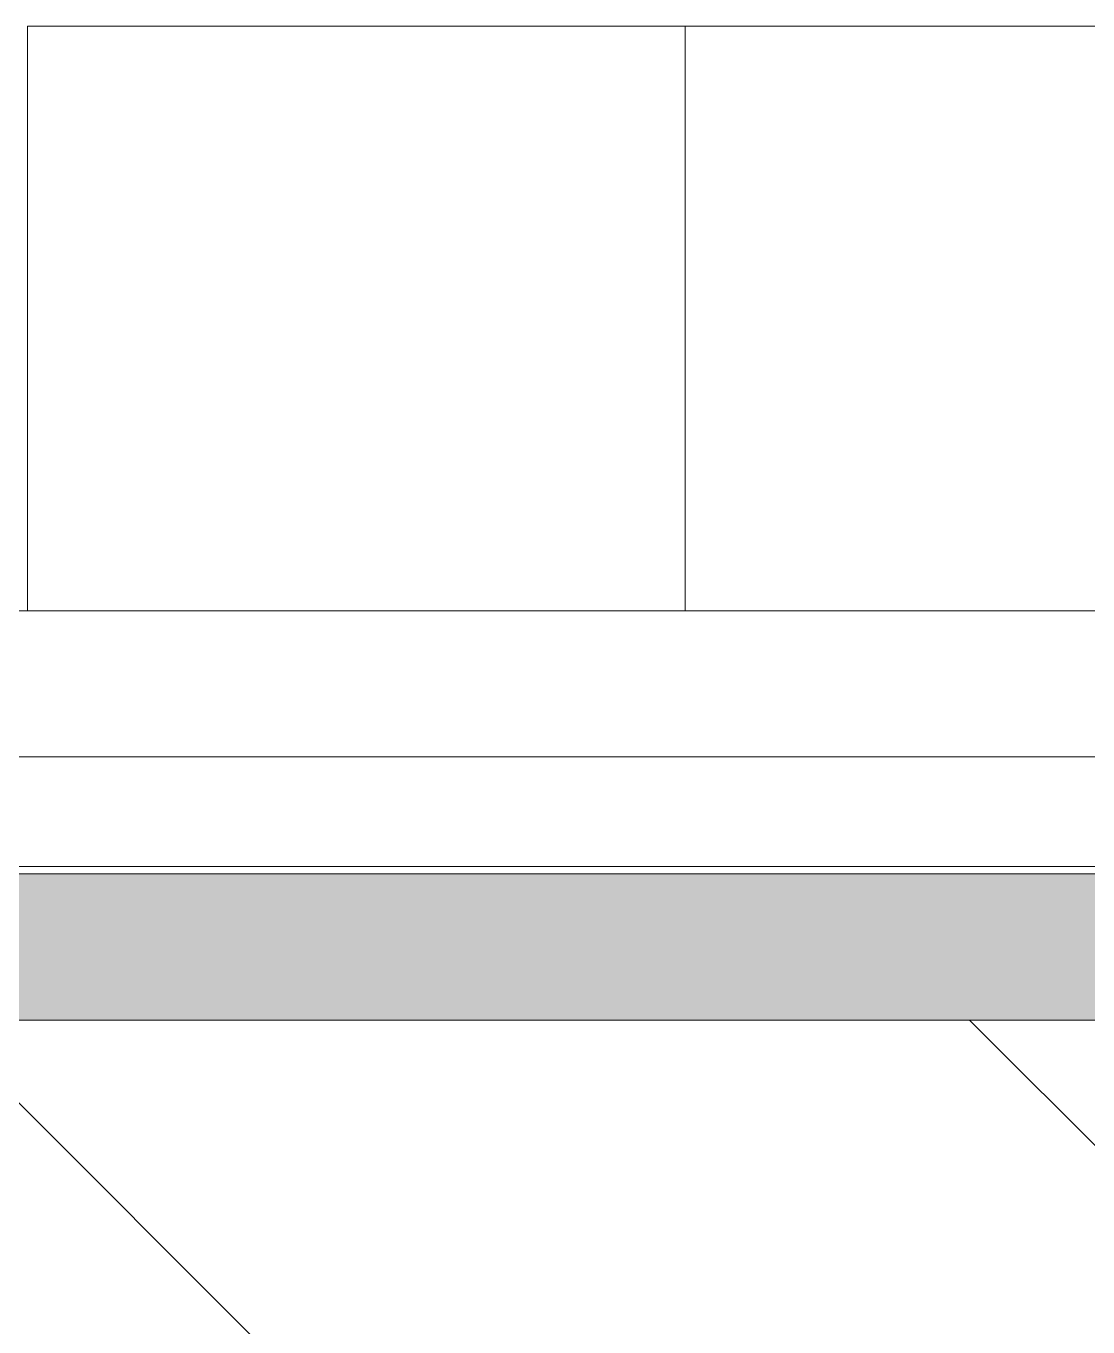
# Model space of a CAD drawing. Header units: millimetres. Extents: x -4185 to 186529, y -8553 to 29097.
# Drawn here: x 9507.3 to 9652.6, y 7858 to 8036 of the extents above; entities that cross this region are included whole.
import ezdxf

# ---------------------------------------------------------------- set-up
doc = ezdxf.new("R2010")
doc.units = ezdxf.units.MM
for name, color, linetype, lineweight, true_color in [('A-WALL-1', 7, 'Continuous', 9, 0x3c3c3c), ('A-WALL-FNSH-1', 7, 'Continuous', 9, 0x3c3c3c), ('I-FURN-1', 7, 'Continuous', 9, 0xf0f0f0)]:
    doc.layers.add(name, color=color, linetype=linetype, lineweight=lineweight, true_color=true_color)
doc.layers.add('I-WALL', color=7, linetype='Continuous', lineweight=9)

# ---------------------------------------------------------------- blocks, each defined once
blk = doc.blocks.new('Бизиборд лего - бизиборд 1_21б-32328682-План размещения напольных электротехнических лючков и розеток 1 этажа в осях 1-12')
at = {"layer": 'I-FURN-1'}
for p, q in [((-645, 100), (-735, 100)), ((-735, 100), (-645, 100)), ((-585, 100), (-735, 100)), ((-735, 100), (-585, 100)), ((-585, 100), (-735, 100)), ((-735, 100), (-585, 100)), ((-585, 100), (-735, 100)), ((-735, 100), (-735, 20)), ((-735, 20), (-735, 100)), ((-735, 100), (-585, 100)), ((-645, 20), (-645, 100)), ((-645, 100), (-645, 20)), ((-500, 20), (-1000, 20)), ((-735, 20), (-730, 20)), ((-735, 20), (-730, 20)), ((-730, 20), (-735, 20)), ((-735, 20), (-730, 20)), ((-730, 20), (-735, 20)), ((-735, 20), (-730, 20)), ((-730, 20), (-735, 20)), ((-735, 20), (-730, 20)), ((-730, 20), (-735, 20)), ((-730, 20), (-727.07, 20)), ((-710, 20), (-730, 20)), ((-730, 20), (-725, 20)), ((-729.66, 20), (-730, 20)), ((-730, 20), (-717.41, 20)), ((-722.59, 20), (-730, 20)), ((-730, 20), (-710, 20)), ((-710, 20), (-730, 20)), ((-730, 20), (-711.34, 20)), ((-710, 20), (-730, 20)), ((-730, 20), (-710, 20)), ((-710, 20), (-730, 20)), ((-730, 20), (-710, 20)), ((-710, 20), (-730, 20)), ((-730, 20), (-710, 20)), ((-710, 20), (-730, 20)), ((-730, 20), (-710, 20)), ((-710, 20), (-730, 20)), ((-730, 20), (-710, 20)), ((-710, 20), (-730, 20)), ((-730, 20), (-710, 20)), ((-710, 20), (-730, 20)), ((-730, 20), (-710, 20)), ((-710, 20), (-730, 20)), ((-730, 20), (-729.66, 20)), ((-715, 20), (-730, 20)), ((-730, 20), (-717.41, 20)), ((-710, 20), (-730, 20)), ((-730, 20), (-710, 20)), ((-710, 20), (-730, 20)), ((-730, 20), (-710, 20)), ((-710, 20), (-730, 20)), ((-730, 20), (-729.66, 20)), ((-710, 20), (-730, 20)), ((-730, 20), (-710, 20)), ((-710, 20), (-730, 20)), ((-730, 20), (-715, 20)), ((-711.34, 20), (-730, 20)), ((-730, 20), (-725, 20)), ((-727.07, 20), (-730, 20)), ((-730, 20), (-728.66, 20)), ((-729.66, 20), (-730, 20)), ((-730, 20), (-728.66, 20)), ((-729.66, 20), (-730, 20)), ((-730, 20), (-722.59, 20)), ((-710, 20), (-730, 20)), ((-730, 20), (-722.59, 20)), ((-710.34, 20), (-730, 20)), ((-730, 20), (-729.66, 20)), ((-729.66, 20), (-730, 20)), ((-730, 20), (-710, 20)), ((-727.07, 20), (-730, 20)), ((-730, 20), (-728.66, 20)), ((-728.66, 20), (-730, 20)), ((-722.59, 20), (-729.66, 20)), ((-729.66, 20), (-728.66, 20)), ((-729.66, 20), (-728.66, 20)), ((-728.66, 20), (-729.66, 20)), ((-727.07, 20), (-729.66, 20)), ((-729.66, 20), (-712.93, 20)), ((-710, 20), (-729.66, 20)), ((-728.66, 20), (-727.07, 20)), ((-728.66, 20), (-727.07, 20)), ((-728.66, 20), (-727.07, 20)), ((-728.66, 20), (-710, 20)), ((-727.07, 20), (-728.66, 20)), ((-728.66, 20), (-710, 20)), ((-728.66, 20), (-717.41, 20)), ((-727.07, 20), (-728.66, 20)), ((-728.66, 20), (-727.07, 20)), ((-727.07, 20), (-728.66, 20)), ((-728.66, 20), (-727.07, 20)), ((-727.07, 20), (-728.66, 20)), ((-728.66, 20), (-727.07, 20)), ((-727.07, 20), (-728.66, 20)), ((-728.66, 20), (-727.07, 20)), ((-727.07, 20), (-728.66, 20)), ((-727.07, 20), (-710, 20)), ((-727.07, 20), (-725, 20)), ((-727.07, 20), (-725, 20)), ((-717.41, 20), (-727.07, 20)), ((-725, 20), (-727.07, 20)), ((-720, 20), (-727.07, 20)), ((-710, 20), (-727.07, 20)), ((-725, 20), (-727.07, 20)), ((-726.4, 20), (-721.15, 20)), ((-726.4, 20), (-721.15, 20)), ((-721.15, 20), (-726.4, 20)), ((-726.4, 20), (-721.15, 20)), ((-721.15, 20), (-726.4, 20)), ((-726.4, 20), (-721.15, 20)), ((-721.15, 20), (-726.4, 20)), ((-726.4, 20), (-721.15, 20)), ((-721.15, 20), (-726.4, 20)), ((-725, 20), (-722.59, 20)), ((-725, 20), (-722.59, 20)), ((-725, 20), (-722.59, 20)), ((-725, 20), (-711.34, 20)), ((-722.59, 20), (-725, 20)), ((-722.59, 20), (-725, 20)), ((-722.59, 20), (-720, 20)), ((-710, 20), (-722.59, 20)), ((-710, 20), (-722.59, 20)), ((-722.59, 20), (-720, 20)), ((-722.59, 20), (-720, 20)), ((-720, 20), (-722.59, 20)), ((-722.59, 20), (-710.34, 20)), ((-722.59, 20), (-710, 20)), ((-717.41, 20), (-722.59, 20)), ((-720, 20), (-715.9, 20)), ((-720, 20), (-710, 20)), ((-720, 20), (-711.34, 20)), ((-720, 20), (-717.41, 20)), ((-717.41, 20), (-720, 20)), ((-710, 20), (-720, 20)), ((-720, 20), (-715.9, 20)), ((-715.9, 20), (-720, 20)), ((-720, 20), (-715.9, 20)), ((-715.9, 20), (-720, 20)), ((-720, 20), (-715.9, 20)), ((-715.9, 20), (-720, 20)), ((-720, 20), (-715.9, 20)), ((-715.9, 20), (-720, 20)), ((-717.41, 20), (-712.93, 20)), ((-717.41, 20), (-710, 20)), ((-717.41, 20), (-715, 20)), ((-710, 20), (-717.41, 20)), ((-715, 20), (-717.41, 20)), ((-717.41, 20), (-710, 20)), ((-710, 20), (-717.41, 20)), ((-715, 20), (-711.34, 20)), ((-712.93, 20), (-715, 20)), ((-715, 20), (-712.93, 20)), ((-715, 20), (-710, 20)), ((-712.93, 20), (-715, 20)), ((-715, 20), (-711.34, 20)), ((-711.34, 20), (-715, 20)), ((-715, 20), (-711.34, 20)), ((-711.34, 20), (-715, 20)), ((-715, 20), (-711.34, 20)), ((-711.34, 20), (-715, 20)), ((-715, 20), (-711.34, 20)), ((-711.34, 20), (-715, 20)), ((-712.93, 20), (-710, 20)), ((-711.34, 20), (-712.93, 20)), ((-712.93, 20), (-711.34, 20)), ((-711.34, 20), (-712.93, 20)), ((-712.93, 20), (-710, 20)), ((-711.34, 20), (-710, 20)), ((-711.34, 20), (-710, 20)), ((-710, 20), (-711.34, 20)), ((-711.34, 20), (-710.34, 20)), ((-710, 20), (-711.34, 20)), ((-711.34, 20), (-710, 20)), ((-710.34, 20), (-711.34, 20)), ((-710.34, 20), (-710, 20)), ((-710, 20), (-710.34, 20)), ((-710.34, 20), (-710, 20)), ((-710, 20), (-710.34, 20)), ((-710, 20), (-670, 20)), ((-710, 20), (-670, 20)), ((-670, 20), (-710, 20)), ((-710, 20), (-670, 20)), ((-670, 20), (-710, 20)), ((-710, 20), (-670, 20)), ((-670, 20), (-710, 20)), ((-710, 20), (-670, 20)), ((-670, 20), (-710, 20)), ((-670, 20), (-669.66, 20)), ((-668.66, 20), (-670, 20)), ((-670, 20), (-668.66, 20)), ((-668.66, 20), (-670, 20)), ((-670, 20), (-668.66, 20)), ((-669.66, 20), (-670, 20)), ((-670, 20), (-668.66, 20)), ((-668.66, 20), (-670, 20)), ((-670, 20), (-668.66, 20)), ((-668.66, 20), (-670, 20)), ((-670, 20), (-668.66, 20)), ((-668.66, 20), (-670, 20)), ((-670, 20), (-668.66, 20)), ((-668.66, 20), (-670, 20)), ((-670, 20), (-668.66, 20)), ((-668.66, 20), (-670, 20)), ((-670, 20), (-668.66, 20)), ((-668.66, 20), (-670, 20)), ((-670, 20), (-668.66, 20)), ((-668.66, 20), (-670, 20)), ((-670, 20), (-668.66, 20)), ((-668.66, 20), (-670, 20)), ((-670, 20), (-668.66, 20)), ((-668.66, 20), (-670, 20)), ((-670, 20), (-668.66, 20)), ((-668.66, 20), (-670, 20)), ((-670, 20), (-668.66, 20)), ((-668.66, 20), (-670, 20)), ((-670, 20), (-668.66, 20)), ((-668.66, 20), (-670, 20)), ((-670, 20), (-668.66, 20)), ((-668.66, 20), (-670, 20)), ((-670, 20), (-668.66, 20)), ((-668.66, 20), (-670, 20)), ((-670, 20), (-668.66, 20)), ((-668.66, 20), (-670, 20)), ((-670, 20), (-668.66, 20)), ((-668.66, 20), (-670, 20)), ((-670, 20), (-668.66, 20)), ((-668.66, 20), (-670, 20)), ((-670, 20), (-668.66, 20)), ((-668.66, 20), (-670, 20)), ((-670, 20), (-668.66, 20)), ((-668.66, 20), (-670, 20)), ((-670, 20), (-668.66, 20)), ((-668.66, 20), (-670, 20)), ((-670, 20), (-668.66, 20)), ((-668.66, 20), (-670, 20)), ((-670, 20), (-668.66, 20)), ((-668.66, 20), (-670, 20)), ((-670, 20), (-668.66, 20)), ((-668.66, 20), (-670, 20)), ((-670, 20), (-669.66, 20)), ((-655, 20), (-670, 20)), ((-669.66, 20), (-668.66, 20)), ((-668.66, 20), (-669.66, 20)), ((-669.66, 20), (-668.66, 20)), ((-668.66, 20), (-668.62, 20)), ((-668.62, 20), (-668.66, 20)), ((-668.66, 20), (-668.62, 20)), ((-668.62, 20), (-668.66, 20)), ((-668.66, 20), (-668.62, 20)), ((-668.62, 20), (-668.66, 20)), ((-668.66, 20), (-668.62, 20)), ((-668.62, 20), (-668.66, 20)), ((-668.66, 20), (-668.62, 20)), ((-668.62, 20), (-668.66, 20)), ((-668.66, 20), (-668.62, 20)), ((-668.62, 20), (-668.66, 20)), ((-668.66, 20), (-668.62, 20)), ((-668.62, 20), (-668.66, 20)), ((-668.66, 20), (-668.62, 20)), ((-668.62, 20), (-668.66, 20)), ((-668.66, 20), (-668.62, 20)), ((-668.62, 20), (-668.66, 20)), ((-668.66, 20), (-668.62, 20)), ((-668.62, 20), (-668.66, 20)), ((-668.66, 20), (-668.62, 20)), ((-668.62, 20), (-668.66, 20)), ((-668.66, 20), (-668.62, 20)), ((-668.62, 20), (-668.66, 20)), ((-668.66, 20), (-668.62, 20)), ((-668.62, 20), (-668.66, 20)), ((-668.66, 20), (-668.62, 20)), ((-668.62, 20), (-668.66, 20)), ((-668.66, 20), (-668.62, 20)), ((-668.62, 20), (-668.66, 20)), ((-668.66, 20), (-668.62, 20)), ((-668.62, 20), (-668.66, 20)), ((-668.66, 20), (-668.62, 20)), ((-668.62, 20), (-668.66, 20)), ((-668.66, 20), (-668.62, 20)), ((-668.62, 20), (-668.66, 20)), ((-668.66, 20), (-668.62, 20)), ((-668.62, 20), (-668.66, 20)), ((-668.66, 20), (-668.62, 20)), ((-668.62, 20), (-668.66, 20)), ((-668.66, 20), (-668.62, 20)), ((-668.62, 20), (-668.66, 20)), ((-668.66, 20), (-668.62, 20)), ((-668.62, 20), (-668.66, 20)), ((-668.66, 20), (-668.62, 20)), ((-668.62, 20), (-668.66, 20)), ((-668.66, 20), (-668.62, 20)), ((-668.62, 20), (-668.66, 20)), ((-668.66, 20), (-668.62, 20)), ((-668.62, 20), (-668.66, 20)), ((-668.66, 20), (-668.62, 20)), ((-668.62, 20), (-668.66, 20)), ((-668.66, 20), (-662.59, 20)), ((-668.62, 20), (-665, 20)), ((-652.93, 20), (-668.62, 20)), ((-668.62, 20), (-662.59, 20)), ((-665, 20), (-668.62, 20)), ((-668.62, 20), (-652.93, 20)), ((-652.93, 20), (-668.62, 20)), ((-668.62, 20), (-652.93, 20)), ((-652.93, 20), (-668.62, 20)), ((-668.62, 20), (-652.93, 20)), ((-652.93, 20), (-668.62, 20)), ((-668.62, 20), (-652.93, 20)), ((-652.93, 20), (-668.62, 20)), ((-668.62, 20), (-652.93, 20)), ((-652.93, 20), (-668.62, 20)), ((-668.62, 20), (-652.93, 20)), ((-652.93, 20), (-668.62, 20)), ((-668.62, 20), (-652.93, 20)), ((-652.93, 20), (-668.62, 20)), ((-668.62, 20), (-652.93, 20)), ((-652.93, 20), (-668.62, 20)), ((-668.62, 20), (-652.93, 20)), ((-652.93, 20), (-668.62, 20)), ((-668.62, 20), (-652.93, 20)), ((-652.93, 20), (-668.62, 20)), ((-668.62, 20), (-652.93, 20)), ((-662.59, 20), (-668.62, 20)), ((-668.62, 20), (-652.93, 20)), ((-652.93, 20), (-668.62, 20)), ((-668.62, 20), (-652.93, 20)), ((-652.93, 20), (-668.62, 20)), ((-668.62, 20), (-660, 20)), ((-665, 20), (-668.62, 20)), ((-668.62, 20), (-652.93, 20)), ((-657.41, 20), (-668.62, 20)), ((-668.62, 20), (-652.93, 20)), ((-652.93, 20), (-668.62, 20)), ((-668.62, 20), (-667.07, 20)), ((-652.93, 20), (-668.62, 20)), ((-668.62, 20), (-665, 20)), ((-652.93, 20), (-668.62, 20)), ((-668.62, 20), (-652.93, 20)), ((-652.93, 20), (-668.62, 20)), ((-668.62, 20), (-652.93, 20)), ((-652.93, 20), (-668.62, 20)), ((-668.62, 20), (-652.93, 20)), ((-667.07, 20), (-668.62, 20)), ((-668.62, 20), (-667.07, 20)), ((-652.93, 20), (-668.62, 20)), ((-668.62, 20), (-665, 20)), ((-652.93, 20), (-668.62, 20)), ((-668.62, 20), (-655, 20)), ((-652.93, 20), (-668.62, 20)), ((-668.61, 20), (-663.36, 20)), ((-668.61, 20), (-663.36, 20)), ((-663.36, 20), (-668.61, 20)), ((-668.61, 20), (-663.36, 20)), ((-663.36, 20), (-668.61, 20)), ((-668.61, 20), (-663.36, 20)), ((-663.36, 20), (-668.61, 20)), ((-668.61, 20), (-663.36, 20)), ((-663.36, 20), (-668.61, 20)), ((-667.07, 20), (-665, 20)), ((-665, 20), (-667.07, 20)), ((-667.07, 20), (-652.93, 20)), ((-665, 20), (-655, 20)), ((-657.41, 20), (-665, 20)), ((-652.93, 20), (-665, 20)), ((-665, 20), (-662.59, 20)), ((-665, 20), (-652.93, 20)), ((-657.41, 20), (-665, 20)), ((-665, 20), (-652.93, 20)), ((-662.59, 20), (-658.1, 20)), ((-662.59, 20), (-655, 20)), ((-652.93, 20), (-662.59, 20)), ((-662.59, 20), (-652.93, 20)), ((-662.59, 20), (-655, 20)), ((-662.59, 20), (-658.1, 20)), ((-658.1, 20), (-662.59, 20)), ((-662.59, 20), (-658.1, 20)), ((-658.1, 20), (-662.59, 20)), ((-662.59, 20), (-658.1, 20)), ((-658.1, 20), (-662.59, 20)), ((-662.59, 20), (-658.1, 20)), ((-658.1, 20), (-662.59, 20)), ((-660, 20), (-652.93, 20)), ((-657.41, 20), (-652.93, 20)), ((-655, 20), (-657.41, 20)), ((-652.93, 20), (-657.41, 20)), ((-652.93, 20), (-657.41, 20)), ((-657.41, 20), (-652.93, 20)), ((-652.93, 20), (-657.41, 20)), ((-657.41, 20), (-652.93, 20)), ((-652.93, 20), (-657.41, 20)), ((-657.41, 20), (-652.93, 20)), ((-652.93, 20), (-657.41, 20)), ((-657.41, 20), (-652.93, 20)), ((-652.93, 20), (-657.41, 20)), ((-655, 20), (-652.93, 20)), ((-655, 20), (-652.93, 20)), ((-652.93, 20), (-655, 20)), ((-655, 20), (-652.93, 20)), ((-655, 20), (-650, 20)), ((-650, 20), (-655, 20)), ((-652.93, 20), (-652.84, 20)), ((-652.84, 20), (-652.93, 20)), ((-652.93, 20), (-652.84, 20)), ((-652.84, 20), (-652.93, 20)), ((-652.93, 20), (-652.84, 20)), ((-652.84, 20), (-652.93, 20)), ((-652.93, 20), (-652.84, 20)), ((-652.84, 20), (-652.93, 20)), ((-652.93, 20), (-652.84, 20)), ((-652.84, 20), (-652.93, 20)), ((-652.93, 20), (-652.84, 20)), ((-652.84, 20), (-652.93, 20)), ((-652.93, 20), (-652.84, 20)), ((-652.84, 20), (-652.93, 20)), ((-652.93, 20), (-652.84, 20)), ((-652.84, 20), (-652.93, 20)), ((-652.93, 20), (-652.84, 20)), ((-652.84, 20), (-652.93, 20)), ((-652.93, 20), (-652.84, 20)), ((-652.84, 20), (-652.93, 20)), ((-652.93, 20), (-652.84, 20)), ((-652.84, 20), (-652.93, 20)), ((-652.93, 20), (-652.84, 20)), ((-652.84, 20), (-652.93, 20)), ((-652.93, 20), (-652.84, 20)), ((-652.84, 20), (-652.93, 20)), ((-652.93, 20), (-652.84, 20)), ((-652.84, 20), (-652.93, 20)), ((-652.93, 20), (-652.84, 20)), ((-652.84, 20), (-652.93, 20)), ((-652.93, 20), (-652.84, 20)), ((-652.84, 20), (-652.93, 20)), ((-652.93, 20), (-652.84, 20)), ((-652.84, 20), (-652.93, 20)), ((-652.93, 20), (-652.84, 20)), ((-652.84, 20), (-652.93, 20)), ((-652.93, 20), (-652.84, 20)), ((-652.84, 20), (-652.93, 20)), ((-652.93, 20), (-652.84, 20)), ((-652.84, 20), (-652.93, 20)), ((-652.93, 20), (-652.84, 20)), ((-652.84, 20), (-652.93, 20)), ((-652.93, 20), (-652.84, 20)), ((-652.84, 20), (-652.93, 20)), ((-652.93, 20), (-652.84, 20)), ((-652.84, 20), (-652.93, 20)), ((-652.93, 20), (-652.84, 20)), ((-652.84, 20), (-652.93, 20)), ((-652.93, 20), (-652.84, 20)), ((-652.84, 20), (-652.93, 20)), ((-652.93, 20), (-652.84, 20)), ((-652.84, 20), (-652.93, 20)), ((-652.85, 20), (-651.34, 20)), ((-652.85, 20), (-651.34, 20)), ((-651.34, 20), (-652.85, 20)), ((-652.85, 20), (-651.34, 20)), ((-651.34, 20), (-652.85, 20)), ((-652.85, 20), (-651.34, 20)), ((-651.34, 20), (-652.85, 20)), ((-652.85, 20), (-651.34, 20)), ((-651.34, 20), (-652.85, 20)), ((-652.84, 20), (-650, 20)), ((-650, 20), (-652.84, 20)), ((-652.84, 20), (-650, 20)), ((-651.34, 20), (-652.84, 20)), ((-652.84, 20), (-650, 20)), ((-650, 20), (-652.84, 20)), ((-652.84, 20), (-650, 20)), ((-651.34, 20), (-652.84, 20)), ((-652.84, 20), (-650, 20)), ((-650, 20), (-652.84, 20)), ((-652.84, 20), (-650, 20)), ((-650, 20), (-652.84, 20)), ((-652.84, 20), (-650, 20)), ((-650, 20), (-652.84, 20)), ((-652.84, 20), (-650, 20)), ((-650, 20), (-652.84, 20)), ((-652.84, 20), (-650, 20)), ((-650, 20), (-652.84, 20)), ((-652.84, 20), (-650, 20)), ((-650, 20), (-652.84, 20)), ((-652.84, 20), (-650, 20)), ((-650, 20), (-652.84, 20)), ((-652.84, 20), (-650, 20)), ((-650, 20), (-652.84, 20)), ((-652.84, 20), (-650, 20)), ((-650, 20), (-652.84, 20)), ((-652.84, 20), (-650.34, 20)), ((-650.34, 20), (-652.84, 20)), ((-652.84, 20), (-650, 20)), ((-650, 20), (-652.84, 20)), ((-652.84, 20), (-650, 20)), ((-650, 20), (-652.84, 20)), ((-652.84, 20), (-650, 20)), ((-650, 20), (-652.84, 20)), ((-652.84, 20), (-650, 20)), ((-650, 20), (-652.84, 20)), ((-652.84, 20), (-650, 20)), ((-650, 20), (-652.84, 20)), ((-652.84, 20), (-650, 20)), ((-650, 20), (-652.84, 20)), ((-652.84, 20), (-650, 20)), ((-650, 20), (-652.84, 20)), ((-652.84, 20), (-650, 20)), ((-650.34, 20), (-652.84, 20)), ((-652.84, 20), (-651.34, 20)), ((-650, 20), (-652.84, 20)), ((-652.84, 20), (-650, 20)), ((-650, 20), (-652.84, 20)), ((-652.84, 20), (-650, 20)), ((-650, 20), (-652.84, 20)), ((-652.84, 20), (-650, 20)), ((-650, 20), (-652.84, 20)), ((-650.34, 20), (-651.34, 20)), ((-650, 20), (-651.34, 20)), ((-651.34, 20), (-650.34, 20)), ((-650, 20), (-650.34, 20)), ((-650.34, 20), (-650, 20)), ((-650, 20), (-650.34, 20)), ((-650, 20), (-650.34, 20)), ((-650.34, 20), (-650, 20)), ((-650, 20), (-645, 20)), ((-650, 20), (-645, 20)), ((-645, 20), (-650, 20)), ((-650, 20), (-610.82, 20)), ((-610.82, 20), (-650, 20)), ((-650, 20), (-610.82, 20)), ((-610.82, 20), (-650, 20)), ((-650, 20), (-610.82, 20)), ((-610.82, 20), (-650, 20)), ((-645, 20), (-610.82, 20)), ((-610, 20), (-609.66, 20)), ((-609.66, 20), (-610, 20)), ((-610, 20), (-595.05, 20)), ((-609.66, 20), (-610, 20)), ((-610, 20), (-607.07, 20)), ((-608.66, 20), (-610, 20)), ((-610, 20), (-595.05, 20)), ((-595.05, 20), (-610, 20)), ((-610, 20), (-595.05, 20)), ((-595.05, 20), (-610, 20)), ((-610, 20), (-595.05, 20)), ((-595.05, 20), (-610, 20)), ((-610, 20), (-595.05, 20)), ((-595.05, 20), (-610, 20)), ((-610, 20), (-595.05, 20)), ((-595.05, 20), (-610, 20)), ((-610, 20), (-595.05, 20)), ((-609.66, 20), (-610, 20)), ((-610, 20), (-595.05, 20)), ((-595.05, 20), (-610, 20)), ((-610, 20), (-595.05, 20)), ((-595.05, 20), (-610, 20)), ((-610, 20), (-602.59, 20)), ((-608.66, 20), (-610, 20)), ((-610, 20), (-608.66, 20)), ((-600, 20), (-610, 20)), ((-610, 20), (-597.41, 20)), ((-595.05, 20), (-610, 20)), ((-610, 20), (-595.05, 20)), ((-609.66, 20), (-610, 20)), ((-610, 20), (-595.05, 20)), ((-605, 20), (-610, 20)), ((-610, 20), (-595.05, 20)), ((-595.05, 20), (-610, 20)), ((-610, 20), (-595.05, 20)), ((-595.05, 20), (-610, 20)), ((-610, 20), (-597.41, 20)), ((-595.05, 20), (-610, 20)), ((-610, 20), (-595.05, 20)), ((-595.05, 20), (-610, 20)), ((-610, 20), (-605, 20)), ((-609.66, 20), (-610, 20)), ((-610, 20), (-600, 20)), ((-600, 20), (-610, 20)), ((-610, 20), (-609.66, 20)), ((-609.66, 20), (-610, 20)), ((-610, 20), (-595.05, 20)), ((-595.05, 20), (-610, 20)), ((-610, 20), (-595.05, 20)), ((-608.66, 20), (-610, 20)), ((-610, 20), (-608.66, 20)), ((-595.05, 20), (-610, 20)), ((-610, 20), (-608.66, 20)), ((-591.34, 20), (-610, 20)), ((-609.66, 20), (-595.05, 20)), ((-595.05, 20), (-609.66, 20)), ((-608.66, 20), (-609.66, 20)), ((-595.05, 20), (-609.66, 20)), ((-595.05, 20), (-609.66, 20)), ((-595.05, 20), (-609.66, 20)), ((-609.66, 20), (-595.05, 20)), ((-607.07, 20), (-609.66, 20)), ((-608.66, 20), (-605.57, 20)), ((-607.07, 20), (-608.66, 20)), ((-595.05, 20), (-608.66, 20)), ((-595.05, 20), (-608.66, 20)), ((-608.66, 20), (-595.05, 20)), ((-595.05, 20), (-608.66, 20)), ((-608.66, 20), (-602.59, 20)), ((-608.66, 20), (-607.07, 20)), ((-608.66, 20), (-605.57, 20)), ((-605.57, 20), (-608.66, 20)), ((-608.66, 20), (-605.57, 20)), ((-605.57, 20), (-608.66, 20)), ((-608.66, 20), (-605.57, 20)), ((-605.57, 20), (-608.66, 20)), ((-595.05, 20), (-607.07, 20)), ((-607.07, 20), (-605, 20)), ((-605, 20), (-607.07, 20)), ((-607.07, 20), (-600, 20)), ((-605, 20), (-600.31, 20)), ((-605, 20), (-600, 20)), ((-595.05, 20), (-605, 20)), ((-605, 20), (-595.05, 20)), ((-600, 20), (-605, 20)), ((-605, 20), (-600.31, 20)), ((-600.31, 20), (-605, 20)), ((-605, 20), (-600.31, 20)), ((-600.31, 20), (-605, 20)), ((-605, 20), (-600.31, 20)), ((-600.31, 20), (-605, 20)), ((-602.59, 20), (-595.05, 20)), ((-602.59, 20), (-595.05, 20)), ((-600, 20), (-595.06, 20)), ((-600, 20), (-595.05, 20)), ((-595.05, 20), (-600, 20)), ((-600, 20), (-595.05, 20)), ((-597.41, 20), (-600, 20)), ((-597.41, 20), (-600, 20)), ((-600, 20), (-591.34, 20)), ((-600, 20), (-595.06, 20)), ((-595.06, 20), (-600, 20)), ((-600, 20), (-595.06, 20)), ((-595.06, 20), (-600, 20)), ((-600, 20), (-595.06, 20)), ((-595.06, 20), (-600, 20)), ((-597.41, 20), (-595.05, 20)), ((-597.41, 20), (-595.05, 20)), ((-595.05, 20), (-597.41, 20)), ((-595.05, 20), (-597.41, 20)), ((-595.05, 20), (-595, 20)), ((-595, 20), (-595.05, 20)), ((-595.05, 20), (-595, 20)), ((-595, 20), (-595.05, 20)), ((-595.05, 20), (-595, 20)), ((-595, 20), (-595.05, 20)), ((-595.05, 20), (-595, 20)), ((-595, 20), (-595.05, 20)), ((-595.05, 20), (-595, 20)), ((-595, 20), (-595.05, 20)), ((-595.05, 20), (-595, 20)), ((-595, 20), (-595.05, 20)), ((-595.05, 20), (-595, 20)), ((-595, 20), (-595.05, 20)), ((-595.05, 20), (-595, 20)), ((-595, 20), (-595.05, 20)), ((-595.05, 20), (-595, 20)), ((-595, 20), (-595.05, 20)), ((-595.05, 20), (-595, 20)), ((-595, 20), (-595.05, 20)), ((-595.05, 20), (-595, 20)), ((-595, 20), (-595.05, 20)), ((-595.05, 20), (-595, 20)), ((-595, 20), (-595.05, 20)), ((-595.05, 20), (-595, 20)), ((-595, 20), (-595.05, 20)), ((-595.05, 20), (-595, 20)), ((-595, 20), (-595.05, 20)), ((-595.05, 20), (-595, 20)), ((-595, 20), (-595.05, 20)), ((-595.05, 20), (-595, 20)), ((-595, 20), (-595.05, 20)), ((-595.05, 20), (-595, 20)), ((-595, 20), (-595.05, 20)), ((-595.05, 20), (-595, 20)), ((-595, 20), (-595.05, 20)), ((-595.05, 20), (-595, 20)), ((-595, 20), (-595.05, 20)), ((-595.05, 20), (-595, 20)), ((-595, 20), (-595.05, 20)), ((-595.05, 20), (-595, 20)), ((-595, 20), (-595.05, 20)), ((-595.05, 20), (-595, 20)), ((-595, 20), (-595.05, 20)), ((-595.05, 20), (-595, 20)), ((-595, 20), (-595.05, 20)), ((-595.05, 20), (-595, 20)), ((-595, 20), (-595.05, 20)), ((-595.05, 20), (-595, 20)), ((-595, 20), (-595.05, 20)), ((-595.05, 20), (-595, 20)), ((-595, 20), (-595.05, 20)), ((-595, 20), (-591.34, 20)), ((-595, 20), (-590, 20)), ((-591.34, 20), (-595, 20)), ((-595, 20), (-591.34, 20)), ((-591.34, 20), (-595, 20)), ((-595, 20), (-590, 20)), ((-590, 20), (-595, 20)), ((-595, 20), (-590, 20)), ((-590, 20), (-595, 20)), ((-595, 20), (-590, 20)), ((-590, 20), (-595, 20)), ((-595, 20), (-590, 20)), ((-590, 20), (-595, 20)), ((-595, 20), (-590, 20)), ((-590, 20), (-595, 20)), ((-595, 20), (-590, 20)), ((-590, 20), (-595, 20)), ((-595, 20), (-590, 20)), ((-590, 20), (-595, 20)), ((-595, 20), (-590, 20)), ((-590, 20), (-595, 20)), ((-595, 20), (-590, 20)), ((-590, 20), (-595, 20)), ((-595, 20), (-590, 20)), ((-592.93, 20), (-595, 20)), ((-595, 20), (-590, 20)), ((-590, 20), (-595, 20)), ((-595, 20), (-592.93, 20)), ((-590, 20), (-595, 20)), ((-595, 20), (-590, 20)), ((-590, 20), (-595, 20)), ((-595, 20), (-590, 20)), ((-590, 20), (-595, 20)), ((-595, 20), (-590, 20)), ((-590, 20), (-595, 20)), ((-595, 20), (-590, 20)), ((-590, 20), (-595, 20)), ((-595, 20), (-592.93, 20)), ((-590, 20), (-595, 20)), ((-595, 20), (-590, 20)), ((-590, 20), (-595, 20)), ((-595, 20), (-590.34, 20)), ((-592.93, 20), (-595, 20)), ((-595, 20), (-590, 20)), ((-592.93, 20), (-595, 20)), ((-595, 20), (-591.34, 20)), ((-592.93, 20), (-595, 20)), ((-595, 20), (-590, 20)), ((-590, 20), (-595, 20)), ((-595, 20), (-590, 20)), ((-590, 20), (-595, 20)), ((-595, 20), (-590, 20)), ((-590, 20), (-595, 20)), ((-595, 20), (-591.34, 20)), ((-591.34, 20), (-595, 20)), ((-595, 20), (-591.34, 20)), ((-591.34, 20), (-595, 20)), ((-595, 20), (-591.34, 20)), ((-591.34, 20), (-595, 20)), ((-590, 20), (-592.93, 20)), ((-592.93, 20), (-590, 20)), ((-592.93, 20), (-590, 20)), ((-590.34, 20), (-592.93, 20)), ((-590, 20), (-592.93, 20)), ((-591.34, 20), (-592.93, 20)), ((-590, 20), (-591.34, 20)), ((-591.34, 20), (-590, 20)), ((-590, 20), (-591.34, 20)), ((-591.34, 20), (-590.34, 20)), ((-590, 20), (-591.34, 20)), ((-591.34, 20), (-590, 20)), ((-590.34, 20), (-591.34, 20)), ((-590.34, 20), (-590, 20)), ((-590, 20), (-590.34, 20)), ((-590.34, 20), (-590, 20)), ((-590, 20), (-590.34, 20)), ((-1000, 0), (-500, 0)), ((-730, 0), (-770, 0)), ((-770, 0), (-730, 0)), ((-730, 0), (-770, 0)), ((-710.34, 0), (-730, 0)), ((-730, 0), (-710, 0)), ((-729.66, 0), (-730, 0)), ((-730, 0), (-729.66, 0)), ((-720, 0), (-730, 0)), ((-730, 0), (-710, 0)), ((-727.07, 0), (-730, 0)), ((-730, 0), (-710, 0)), ((-710, 0), (-730, 0)), ((-730, 0), (-710, 0)), ((-710, 0), (-730, 0)), ((-730, 0), (-722.59, 0)), ((-710, 0), (-730, 0)), ((-730, 0), (-728.66, 0)), ((-710, 0), (-730, 0)), ((-730, 0), (-728.66, 0)), ((-711.34, 0), (-730, 0)), ((-730, 0), (-712.93, 0)), ((-710, 0), (-730, 0)), ((-730, 0), (-710, 0)), ((-710, 0), (-730, 0)), ((-730, 0), (-710, 0)), ((-710, 0), (-730, 0)), ((-730, 0), (-710, 0)), ((-710, 0), (-730, 0)), ((-730, 0), (-710, 0)), ((-710, 0), (-730, 0)), ((-730, 0), (-710, 0)), ((-710, 0), (-730, 0)), ((-730, 0), (-710, 0)), ((-710, 0), (-730, 0)), ((-730, 0), (-710, 0)), ((-710, 0), (-730, 0)), ((-730, 0), (-710, 0)), ((-710, 0), (-730, 0)), ((-730, 0), (-710, 0)), ((-710, 0), (-730, 0)), ((-730, 0), (-710, 0)), ((-710, 0), (-730, 0)), ((-730, 0), (-710, 0)), ((-710, 0), (-730, 0)), ((-730, 0), (-710.34, 0)), ((-727.07, 0), (-730, 0)), ((-730, 0), (-728.66, 0)), ((-710, 0), (-730, 0)), ((-730, 0), (-710, 0)), ((-727.07, 0), (-730, 0)), ((-730, 0), (-727.07, 0)), ((-710, 0), (-730, 0)), ((-730, 0), (-710, 0)), ((-710, 0), (-730, 0)), ((-730, 0), (-710, 0)), ((-729.66, 0), (-730, 0)), ((-730, 0), (-729.66, 0)), ((-727.07, 0), (-729.66, 0)), ((-729.66, 0), (-727.07, 0)), ((-725, 0), (-729.66, 0)), ((-729.66, 0), (-728.66, 0)), ((-727.07, 0), (-728.66, 0)), ((-728.66, 0), (-727.07, 0)), ((-727.07, 0), (-728.66, 0)), ((-728.66, 0), (-720, 0)), ((-728.66, 0), (-727.07, 0)), ((-728.66, 0), (-727.07, 0)), ((-728.66, 0), (-727.07, 0)), ((-725, 0), (-727.07, 0)), ((-727.07, 0), (-710, 0)), ((-720, 0), (-727.07, 0)), ((-727.07, 0), (-710, 0)), ((-725, 0), (-727.07, 0)), ((-727.07, 0), (-725, 0)), ((-720, 0), (-727.07, 0)), ((-727.07, 0), (-725, 0)), ((-727.07, 0), (-725, 0)), ((-721.15, 0), (-726.4, 0)), ((-726.4, 0), (-721.15, 0)), ((-721.15, 0), (-726.4, 0)), ((-722.59, 0), (-725, 0)), ((-722.59, 0), (-725, 0)), ((-725, 0), (-722.59, 0)), ((-725, 0), (-711.34, 0)), ((-722.59, 0), (-725, 0)), ((-725, 0), (-722.59, 0)), ((-717.41, 0), (-722.59, 0)), ((-722.59, 0), (-720, 0)), ((-715, 0), (-722.59, 0)), ((-722.59, 0), (-720, 0)), ((-720, 0), (-722.59, 0)), ((-722.59, 0), (-720, 0)), ((-715.9, 0), (-720, 0)), ((-720, 0), (-715.9, 0)), ((-715.9, 0), (-720, 0)), ((-715, 0), (-720, 0)), ((-710, 0), (-720, 0)), ((-720, 0), (-717.41, 0)), ((-720, 0), (-710, 0)), ((-720, 0), (-717.41, 0)), ((-710, 0), (-720, 0)), ((-717.41, 0), (-720, 0)), ((-720, 0), (-717.41, 0)), ((-712.93, 0), (-717.41, 0)), ((-717.41, 0), (-710, 0)), ((-717.41, 0), (-715, 0)), ((-715, 0), (-717.41, 0)), ((-717.41, 0), (-715, 0)), ((-711.34, 0), (-715, 0)), ((-715, 0), (-711.34, 0)), ((-711.34, 0), (-715, 0)), ((-710, 0), (-715, 0)), ((-712.93, 0), (-715, 0)), ((-715, 0), (-712.93, 0)), ((-710.34, 0), (-715, 0)), ((-715, 0), (-712.93, 0)), ((-711.34, 0), (-712.93, 0)), ((-712.93, 0), (-710, 0)), ((-711.34, 0), (-712.93, 0)), ((-712.93, 0), (-710.34, 0)), ((-712.93, 0), (-711.34, 0)), ((-710.34, 0), (-711.34, 0)), ((-710.34, 0), (-711.34, 0)), ((-710.34, 0), (-711.34, 0)), ((-711.34, 0), (-710, 0)), ((-711.34, 0), (-710, 0)), ((-710, 0), (-710.34, 0)), ((-710, 0), (-710.34, 0)), ((-710, 0), (-710.34, 0)), ((-710.34, 0), (-710, 0)), ((-710, 0), (-710.34, 0)), ((-710.34, 0), (-710, 0)), ((-710, 0), (-710.34, 0)), ((-670, 0), (-710, 0)), ((-710, 0), (-670, 0)), ((-670, 0), (-710, 0)), ((-668.66, 0), (-670, 0)), ((-670, 0), (-668.66, 0)), ((-668.66, 0), (-670, 0)), ((-670, 0), (-668.66, 0)), ((-668.66, 0), (-670, 0)), ((-670, 0), (-668.66, 0)), ((-668.66, 0), (-670, 0)), ((-670, 0), (-668.66, 0)), ((-668.66, 0), (-670, 0)), ((-670, 0), (-668.66, 0)), ((-668.66, 0), (-670, 0)), ((-670, 0), (-668.66, 0)), ((-668.66, 0), (-670, 0)), ((-670, 0), (-668.66, 0)), ((-668.66, 0), (-670, 0)), ((-670, 0), (-668.66, 0)), ((-668.66, 0), (-670, 0)), ((-670, 0), (-668.66, 0)), ((-668.66, 0), (-670, 0)), ((-670, 0), (-668.66, 0)), ((-668.66, 0), (-670, 0)), ((-670, 0), (-668.66, 0)), ((-668.66, 0), (-670, 0)), ((-670, 0), (-668.66, 0)), ((-668.66, 0), (-670, 0)), ((-670, 0), (-668.66, 0)), ((-668.66, 0), (-670, 0)), ((-670, 0), (-668.66, 0)), ((-668.66, 0), (-670, 0)), ((-670, 0), (-668.66, 0)), ((-668.66, 0), (-670, 0)), ((-670, 0), (-668.66, 0)), ((-668.66, 0), (-670, 0)), ((-670, 0), (-668.66, 0)), ((-668.66, 0), (-670, 0)), ((-670, 0), (-668.66, 0)), ((-668.66, 0), (-670, 0)), ((-670, 0), (-669.66, 0)), ((-668.66, 0), (-670, 0)), ((-670, 0), (-668.66, 0)), ((-668.66, 0), (-670, 0)), ((-670, 0), (-668.66, 0)), ((-668.66, 0), (-670, 0)), ((-670, 0), (-668.66, 0)), ((-668.66, 0), (-670, 0)), ((-670, 0), (-668.66, 0)), ((-668.66, 0), (-670, 0)), ((-670, 0), (-668.66, 0)), ((-668.66, 0), (-670, 0)), ((-670, 0), (-668.66, 0)), ((-668.66, 0), (-670, 0)), ((-670, 0), (-668.66, 0)), ((-660, 0), (-670, 0)), ((-670, 0), (-665, 0)), ((-669.66, 0), (-668.66, 0)), ((-668.62, 0), (-668.66, 0)), ((-668.66, 0), (-668.62, 0)), ((-668.62, 0), (-668.66, 0)), ((-668.66, 0), (-668.62, 0)), ((-668.62, 0), (-668.66, 0)), ((-668.66, 0), (-668.62, 0)), ((-668.62, 0), (-668.66, 0)), ((-668.66, 0), (-668.62, 0)), ((-668.62, 0), (-668.66, 0)), ((-668.66, 0), (-668.62, 0)), ((-668.62, 0), (-668.66, 0)), ((-668.66, 0), (-668.62, 0)), ((-668.62, 0), (-668.66, 0)), ((-668.66, 0), (-668.62, 0)), ((-668.62, 0), (-668.66, 0)), ((-668.66, 0), (-668.62, 0)), ((-668.62, 0), (-668.66, 0)), ((-668.66, 0), (-668.62, 0)), ((-668.62, 0), (-668.66, 0)), ((-668.66, 0), (-668.62, 0)), ((-668.62, 0), (-668.66, 0)), ((-668.66, 0), (-668.62, 0)), ((-668.62, 0), (-668.66, 0)), ((-668.66, 0), (-668.62, 0)), ((-668.62, 0), (-668.66, 0)), ((-668.66, 0), (-668.62, 0)), ((-668.62, 0), (-668.66, 0)), ((-668.66, 0), (-668.62, 0)), ((-668.62, 0), (-668.66, 0)), ((-668.66, 0), (-668.62, 0)), ((-668.62, 0), (-668.66, 0)), ((-668.66, 0), (-668.62, 0)), ((-668.62, 0), (-668.66, 0)), ((-668.66, 0), (-668.62, 0)), ((-668.62, 0), (-668.66, 0)), ((-668.66, 0), (-668.62, 0)), ((-668.62, 0), (-668.66, 0)), ((-668.66, 0), (-668.62, 0)), ((-668.62, 0), (-668.66, 0)), ((-668.66, 0), (-668.62, 0)), ((-668.62, 0), (-668.66, 0)), ((-668.66, 0), (-668.62, 0)), ((-668.62, 0), (-668.66, 0)), ((-668.66, 0), (-668.62, 0)), ((-668.62, 0), (-668.66, 0)), ((-668.66, 0), (-668.62, 0)), ((-668.62, 0), (-668.66, 0)), ((-668.66, 0), (-668.62, 0)), ((-668.62, 0), (-668.66, 0)), ((-668.66, 0), (-668.62, 0)), ((-668.62, 0), (-668.66, 0)), ((-668.66, 0), (-668.62, 0)), ((-652.93, 0), (-668.62, 0)), ((-668.62, 0), (-667.07, 0)), ((-652.93, 0), (-668.62, 0)), ((-668.62, 0), (-655, 0)), ((-655, 0), (-668.62, 0)), ((-668.62, 0), (-652.93, 0)), ((-655, 0), (-668.62, 0)), ((-668.62, 0), (-652.93, 0)), ((-652.93, 0), (-668.62, 0)), ((-668.62, 0), (-652.93, 0)), ((-652.93, 0), (-668.62, 0)), ((-668.62, 0), (-652.93, 0)), ((-652.93, 0), (-668.62, 0)), ((-668.62, 0), (-652.93, 0)), ((-660, 0), (-668.62, 0)), ((-668.62, 0), (-660, 0)), ((-652.93, 0), (-668.62, 0)), ((-668.62, 0), (-652.93, 0)), ((-652.93, 0), (-668.62, 0)), ((-668.62, 0), (-652.93, 0)), ((-652.93, 0), (-668.62, 0)), ((-668.62, 0), (-652.93, 0)), ((-652.93, 0), (-668.62, 0)), ((-668.62, 0), (-652.93, 0)), ((-652.93, 0), (-668.62, 0)), ((-668.62, 0), (-652.93, 0)), ((-652.93, 0), (-668.62, 0)), ((-668.62, 0), (-652.93, 0)), ((-652.93, 0), (-668.62, 0)), ((-668.62, 0), (-652.93, 0)), ((-652.93, 0), (-668.62, 0)), ((-668.62, 0), (-652.93, 0)), ((-652.93, 0), (-668.62, 0)), ((-668.62, 0), (-660, 0)), ((-652.93, 0), (-668.62, 0)), ((-668.62, 0), (-652.93, 0)), ((-652.93, 0), (-668.62, 0)), ((-668.62, 0), (-652.93, 0)), ((-652.93, 0), (-668.62, 0)), ((-668.62, 0), (-652.93, 0)), ((-660, 0), (-668.62, 0)), ((-668.62, 0), (-652.93, 0)), ((-660, 0), (-668.62, 0)), ((-668.62, 0), (-667.07, 0)), ((-652.93, 0), (-668.62, 0)), ((-668.62, 0), (-652.93, 0)), ((-657.41, 0), (-668.62, 0)), ((-668.62, 0), (-652.93, 0)), ((-652.93, 0), (-668.62, 0)), ((-668.62, 0), (-667.07, 0)), ((-652.93, 0), (-668.62, 0)), ((-668.62, 0), (-652.93, 0)), ((-663.36, 0), (-668.61, 0)), ((-668.61, 0), (-663.36, 0)), ((-663.36, 0), (-668.61, 0)), ((-667.07, 0), (-652.93, 0)), ((-667.07, 0), (-665, 0)), ((-667.07, 0), (-665, 0)), ((-665, 0), (-655, 0)), ((-665, 0), (-652.93, 0)), ((-665, 0), (-662.59, 0)), ((-658.1, 0), (-662.59, 0)), ((-662.59, 0), (-658.1, 0)), ((-658.1, 0), (-662.59, 0)), ((-662.59, 0), (-655, 0)), ((-652.93, 0), (-660, 0)), ((-660, 0), (-657.41, 0)), ((-660, 0), (-657.41, 0)), ((-657.41, 0), (-660, 0)), ((-652.93, 0), (-660, 0)), ((-650, 0), (-660, 0)), ((-652.93, 0), (-657.41, 0)), ((-657.41, 0), (-652.93, 0)), ((-652.93, 0), (-657.41, 0)), ((-657.41, 0), (-652.93, 0)), ((-657.41, 0), (-652.93, 0)), ((-655, 0), (-657.41, 0)), ((-652.93, 0), (-657.41, 0)), ((-655, 0), (-652.93, 0)), ((-652.93, 0), (-655, 0)), ((-652.93, 0), (-655, 0)), ((-652.93, 0), (-655, 0)), ((-655, 0), (-652.93, 0)), ((-655, 0), (-651.34, 0)), ((-652.84, 0), (-652.93, 0)), ((-652.93, 0), (-652.84, 0)), ((-652.84, 0), (-652.93, 0)), ((-652.93, 0), (-652.84, 0)), ((-652.84, 0), (-652.93, 0)), ((-652.93, 0), (-652.84, 0)), ((-652.84, 0), (-652.93, 0)), ((-652.93, 0), (-652.84, 0)), ((-652.84, 0), (-652.93, 0)), ((-652.93, 0), (-652.84, 0)), ((-652.84, 0), (-652.93, 0)), ((-652.93, 0), (-652.84, 0)), ((-652.84, 0), (-652.93, 0)), ((-652.93, 0), (-652.84, 0)), ((-652.84, 0), (-652.93, 0)), ((-652.93, 0), (-652.84, 0)), ((-652.84, 0), (-652.93, 0)), ((-652.93, 0), (-652.84, 0)), ((-652.84, 0), (-652.93, 0)), ((-652.93, 0), (-652.84, 0)), ((-652.84, 0), (-652.93, 0)), ((-652.93, 0), (-652.84, 0)), ((-652.84, 0), (-652.93, 0)), ((-652.93, 0), (-652.84, 0)), ((-652.84, 0), (-652.93, 0)), ((-652.93, 0), (-652.84, 0)), ((-652.84, 0), (-652.93, 0)), ((-652.93, 0), (-652.84, 0)), ((-652.84, 0), (-652.93, 0)), ((-652.93, 0), (-652.84, 0)), ((-652.84, 0), (-652.93, 0)), ((-652.93, 0), (-652.84, 0)), ((-652.84, 0), (-652.93, 0)), ((-652.93, 0), (-652.84, 0)), ((-652.84, 0), (-652.93, 0)), ((-652.93, 0), (-652.84, 0)), ((-652.84, 0), (-652.93, 0)), ((-652.93, 0), (-652.84, 0)), ((-652.84, 0), (-652.93, 0)), ((-652.93, 0), (-652.84, 0)), ((-652.84, 0), (-652.93, 0)), ((-652.93, 0), (-652.84, 0)), ((-652.84, 0), (-652.93, 0)), ((-652.93, 0), (-652.84, 0)), ((-652.84, 0), (-652.93, 0)), ((-652.93, 0), (-652.84, 0)), ((-652.84, 0), (-652.93, 0)), ((-652.93, 0), (-652.84, 0)), ((-652.84, 0), (-652.93, 0)), ((-652.93, 0), (-652.84, 0)), ((-652.84, 0), (-652.93, 0)), ((-652.93, 0), (-652.84, 0)), ((-651.34, 0), (-652.85, 0)), ((-652.85, 0), (-651.34, 0)), ((-651.34, 0), (-652.85, 0)), ((-650, 0), (-652.84, 0)), ((-652.84, 0), (-650, 0)), ((-650, 0), (-652.84, 0)), ((-652.84, 0), (-650, 0)), ((-650, 0), (-652.84, 0)), ((-652.84, 0), (-651.34, 0)), ((-650, 0), (-652.84, 0)), ((-652.84, 0), (-650, 0)), ((-650, 0), (-652.84, 0)), ((-652.84, 0), (-651.34, 0)), ((-650, 0), (-652.84, 0)), ((-652.84, 0), (-650, 0)), ((-651.34, 0), (-652.84, 0)), ((-652.84, 0), (-650, 0)), ((-650, 0), (-652.84, 0)), ((-652.84, 0), (-650.34, 0)), ((-650, 0), (-652.84, 0)), ((-652.84, 0), (-650, 0)), ((-650, 0), (-652.84, 0)), ((-652.84, 0), (-650, 0)), ((-650, 0), (-652.84, 0)), ((-652.84, 0), (-650, 0)), ((-650, 0), (-652.84, 0)), ((-652.84, 0), (-650, 0)), ((-650, 0), (-652.84, 0)), ((-652.84, 0), (-650, 0)), ((-650, 0), (-652.84, 0)), ((-652.84, 0), (-650, 0)), ((-650, 0), (-652.84, 0)), ((-652.84, 0), (-650, 0)), ((-650, 0), (-652.84, 0)), ((-652.84, 0), (-650, 0)), ((-650, 0), (-652.84, 0)), ((-652.84, 0), (-650, 0)), ((-650, 0), (-652.84, 0)), ((-652.84, 0), (-650, 0)), ((-650, 0), (-652.84, 0)), ((-652.84, 0), (-650, 0)), ((-650, 0), (-652.84, 0)), ((-652.84, 0), (-650, 0)), ((-651.34, 0), (-652.84, 0)), ((-652.84, 0), (-650, 0)), ((-650, 0), (-652.84, 0)), ((-652.84, 0), (-651.34, 0)), ((-650, 0), (-652.84, 0)), ((-652.84, 0), (-650, 0)), ((-650, 0), (-652.84, 0)), ((-652.84, 0), (-650, 0)), ((-650, 0), (-652.84, 0)), ((-652.84, 0), (-650, 0)), ((-650, 0), (-652.84, 0)), ((-652.84, 0), (-650, 0)), ((-651.34, 0), (-650.34, 0)), ((-651.34, 0), (-650.34, 0)), ((-650, 0), (-651.34, 0)), ((-650.34, 0), (-651.34, 0)), ((-651.34, 0), (-650.34, 0)), ((-651.34, 0), (-650.34, 0)), ((-650.34, 0), (-650, 0)), ((-650.34, 0), (-650, 0)), ((-650.34, 0), (-650, 0)), ((-650, 0), (-650.34, 0)), ((-650.34, 0), (-650, 0)), ((-650.34, 0), (-650, 0)), ((-610.82, 0), (-650, 0)), ((-650, 0), (-610.82, 0)), ((-610.82, 0), (-650, 0)), ((-607.07, 0), (-610, 0)), ((-610, 0), (-595.05, 0)), ((-607.07, 0), (-610, 0)), ((-610, 0), (-609.66, 0)), ((-595.05, 0), (-610, 0)), ((-610, 0), (-595.05, 0)), ((-595.05, 0), (-610, 0)), ((-610, 0), (-595.05, 0)), ((-609.66, 0), (-610, 0)), ((-610, 0), (-609.66, 0)), ((-595.05, 0), (-610, 0)), ((-610, 0), (-595.05, 0)), ((-608.66, 0), (-610, 0)), ((-610, 0), (-595.05, 0)), ((-595.05, 0), (-610, 0)), ((-610, 0), (-609.66, 0)), ((-605, 0), (-610, 0)), ((-610, 0), (-595.05, 0)), ((-595.05, 0), (-610, 0)), ((-610, 0), (-595.05, 0)), ((-595.05, 0), (-610, 0)), ((-610, 0), (-595.05, 0)), ((-595.05, 0), (-610, 0)), ((-610, 0), (-595.05, 0)), ((-595.05, 0), (-610, 0)), ((-610, 0), (-595.05, 0)), ((-595.05, 0), (-610, 0)), ((-610, 0), (-595.05, 0)), ((-595.05, 0), (-610, 0)), ((-610, 0), (-595.05, 0)), ((-595.05, 0), (-610, 0)), ((-610, 0), (-595.05, 0)), ((-595.05, 0), (-610, 0)), ((-610, 0), (-595.05, 0)), ((-595.05, 0), (-610, 0)), ((-610, 0), (-609.66, 0)), ((-595.05, 0), (-610, 0)), ((-610, 0), (-595.05, 0)), ((-595.05, 0), (-610, 0)), ((-610, 0), (-595.05, 0)), ((-602.59, 0), (-610, 0)), ((-610, 0), (-597.41, 0)), ((-607.07, 0), (-610, 0)), ((-610, 0), (-605, 0)), ((-595.05, 0), (-610, 0)), ((-610, 0), (-595.05, 0)), ((-595.05, 0), (-610, 0)), ((-610, 0), (-602.59, 0)), ((-597.41, 0), (-610, 0)), ((-610, 0), (-608.66, 0)), ((-595.05, 0), (-610, 0)), ((-610, 0), (-595.05, 0)), ((-609.66, 0), (-610, 0)), ((-610, 0), (-608.66, 0)), ((-609.66, 0), (-608.66, 0)), ((-608.66, 0), (-609.66, 0)), ((-609.66, 0), (-608.66, 0)), ((-609.66, 0), (-607.07, 0)), ((-609.66, 0), (-608.66, 0)), ((-608.66, 0), (-609.66, 0)), ((-605.57, 0), (-608.66, 0)), ((-608.66, 0), (-605.57, 0)), ((-605.57, 0), (-608.66, 0)), ((-608.66, 0), (-607.07, 0)), ((-607.07, 0), (-608.66, 0)), ((-608.66, 0), (-607.07, 0)), ((-595.05, 0), (-608.66, 0)), ((-608.66, 0), (-607.07, 0)), ((-608.66, 0), (-605, 0)), ((-605, 0), (-608.66, 0)), ((-608.66, 0), (-602.59, 0)), ((-597.41, 0), (-607.07, 0)), ((-605, 0), (-607.07, 0)), ((-607.07, 0), (-595.05, 0)), ((-605, 0), (-607.07, 0)), ((-607.07, 0), (-605, 0)), ((-607.07, 0), (-605, 0)), ((-607.07, 0), (-605, 0)), ((-602.59, 0), (-607.07, 0)), ((-600.31, 0), (-605, 0)), ((-605, 0), (-600.31, 0)), ((-600.31, 0), (-605, 0)), ((-595.05, 0), (-605, 0)), ((-602.59, 0), (-605, 0)), ((-605, 0), (-602.59, 0)), ((-605, 0), (-595.05, 0)), ((-595.05, 0), (-605, 0)), ((-605, 0), (-602.59, 0)), ((-605, 0), (-602.59, 0)), ((-605, 0), (-600, 0)), ((-600, 0), (-605, 0)), ((-600, 0), (-602.59, 0)), ((-602.59, 0), (-600, 0)), ((-602.59, 0), (-600, 0)), ((-595.05, 0), (-602.59, 0)), ((-595.05, 0), (-602.59, 0)), ((-602.59, 0), (-595.05, 0)), ((-602.59, 0), (-595.05, 0)), ((-602.59, 0), (-597.41, 0)), ((-595.06, 0), (-600, 0)), ((-600, 0), (-595.06, 0)), ((-595.06, 0), (-600, 0)), ((-597.41, 0), (-600, 0)), ((-600, 0), (-597.41, 0)), ((-600, 0), (-597.41, 0)), ((-600, 0), (-595.05, 0)), ((-597.41, 0), (-600, 0)), ((-595.05, 0), (-597.41, 0)), ((-595.05, 0), (-597.41, 0)), ((-597.41, 0), (-595.05, 0)), ((-597.41, 0), (-595.05, 0)), ((-597.41, 0), (-595.05, 0)), ((-595.05, 0), (-597.41, 0)), ((-592.93, 0), (-597.41, 0)), ((-597.41, 0), (-595, 0)), ((-595, 0), (-595.05, 0)), ((-595.05, 0), (-595, 0)), ((-595, 0), (-595.05, 0)), ((-595.05, 0), (-595, 0)), ((-595, 0), (-595.05, 0)), ((-595.05, 0), (-595, 0)), ((-595, 0), (-595.05, 0)), ((-595.05, 0), (-595, 0)), ((-595, 0), (-595.05, 0)), ((-595.05, 0), (-595, 0)), ((-595, 0), (-595.05, 0)), ((-595.05, 0), (-595, 0)), ((-595, 0), (-595.05, 0)), ((-595.05, 0), (-595, 0)), ((-595, 0), (-595.05, 0)), ((-595.05, 0), (-595, 0)), ((-595, 0), (-595.05, 0)), ((-595.05, 0), (-595, 0)), ((-595, 0), (-595.05, 0)), ((-595.05, 0), (-595, 0)), ((-595, 0), (-595.05, 0)), ((-595.05, 0), (-595, 0)), ((-595, 0), (-595.05, 0)), ((-595.05, 0), (-595, 0)), ((-595, 0), (-595.05, 0)), ((-595.05, 0), (-595, 0)), ((-595, 0), (-595.05, 0)), ((-595.05, 0), (-595, 0)), ((-595, 0), (-595.05, 0)), ((-595.05, 0), (-595, 0)), ((-595, 0), (-595.05, 0)), ((-595.05, 0), (-595, 0)), ((-595, 0), (-595.05, 0)), ((-595.05, 0), (-595, 0)), ((-595, 0), (-595.05, 0)), ((-595.05, 0), (-595, 0)), ((-595, 0), (-595.05, 0)), ((-595.05, 0), (-595, 0)), ((-595, 0), (-595.05, 0)), ((-595.05, 0), (-595, 0)), ((-595, 0), (-595.05, 0)), ((-595.05, 0), (-595, 0)), ((-595, 0), (-595.05, 0)), ((-595.05, 0), (-595, 0)), ((-595, 0), (-595.05, 0)), ((-595.05, 0), (-595, 0)), ((-595, 0), (-595.05, 0)), ((-595.05, 0), (-595, 0)), ((-595, 0), (-595.05, 0)), ((-595.05, 0), (-595, 0)), ((-595, 0), (-595.05, 0)), ((-595.05, 0), (-595, 0)), ((-592.93, 0), (-595, 0)), ((-595, 0), (-592.93, 0)), ((-592.93, 0), (-595, 0)), ((-590, 0), (-595, 0)), ((-595, 0), (-590, 0)), ((-590, 0), (-595, 0)), ((-595, 0), (-590, 0)), ((-590, 0), (-595, 0)), ((-595, 0), (-591.34, 0)), ((-590, 0), (-595, 0)), ((-595, 0), (-590, 0)), ((-590.34, 0), (-595, 0)), ((-595, 0), (-592.93, 0)), ((-590, 0), (-595, 0)), ((-595, 0), (-590, 0)), ((-590, 0), (-595, 0)), ((-595, 0), (-590, 0)), ((-590, 0), (-595, 0)), ((-595, 0), (-590, 0)), ((-590, 0), (-595, 0)), ((-595, 0), (-590.34, 0)), ((-590, 0), (-595, 0)), ((-595, 0), (-590, 0)), ((-590, 0), (-595, 0)), ((-595, 0), (-590, 0)), ((-590, 0), (-595, 0)), ((-595, 0), (-590, 0)), ((-590, 0), (-595, 0)), ((-595, 0), (-590, 0)), ((-590, 0), (-595, 0)), ((-595, 0), (-590, 0)), ((-590, 0), (-595, 0)), ((-595, 0), (-590, 0)), ((-590, 0), (-595, 0)), ((-595, 0), (-590, 0)), ((-590, 0), (-595, 0)), ((-595, 0), (-590, 0)), ((-590, 0), (-595, 0)), ((-595, 0), (-592.93, 0)), ((-590, 0), (-595, 0)), ((-595, 0), (-590, 0)), ((-590, 0), (-595, 0)), ((-595, 0), (-590, 0)), ((-590, 0), (-595, 0)), ((-595, 0), (-590, 0)), ((-590, 0), (-595, 0)), ((-595, 0), (-592.93, 0)), ((-590, 0), (-595, 0)), ((-595, 0), (-590, 0)), ((-592.93, 0), (-595, 0)), ((-595, 0), (-591.34, 0)), ((-592.93, 0), (-595, 0)), ((-595, 0), (-590, 0)), ((-590, 0), (-595, 0)), ((-595, 0), (-590, 0)), ((-595, 0), (-591.34, 0)), ((-592.93, 0), (-590.34, 0)), ((-592.93, 0), (-591.34, 0)), ((-592.93, 0), (-590, 0)), ((-590, 0), (-592.93, 0)), ((-590, 0), (-592.93, 0)), ((-590.34, 0), (-592.93, 0)), ((-591.34, 0), (-590, 0)), ((-591.34, 0), (-590.34, 0)), ((-591.34, 0), (-590.34, 0)), ((-591.34, 0), (-590, 0)), ((-590, 0), (-590.34, 0)), ((-590.34, 0), (-590, 0)), ((-590.34, 0), (-590, 0)), ((-590.34, 0), (-590, 0)), ((-590.34, 0), (-590, 0)), ((-590, 0), (-590.34, 0))]:
    blk.add_line(p, q, dxfattribs=at)

msp = doc.modelspace()

# ---------------------------------------------------------------- hatches: boundary and pattern name
at = {"layer": 'I-WALL'}
h = msp.add_hatch(dxfattribs=at)
h.set_pattern_fill('FP_84', color=256, style=0, pattern_type=2)
h.set_pattern_definition([(0, (0, 0), (121.92, 30.48), [10.058, -81.382, 10.058, -81.382, -487.68]), (0, (0, 0), (121.92, 30.48), [-182.88, 10.058, -172.822, 10.058, -81.382, -213.36]), (0, (0, 0), (121.92, 30.48), [-457.2, 10.058, -50.902, 10.058, -142.342]), (120, (45.72, 15.24), (-87.356454, 90.34582), [10.058, -81.382, 10.058, -81.382, -487.68]), (120, (45.72, 15.24), (-87.356454, 90.34582), [-182.88, 10.058, -172.822, 10.058, -81.382, -213.36]), (120, (45.72, 15.24), (-87.356454, 90.34582), [-457.2, 10.058, -50.902, 10.058, -142.342]), (240, (60.96, 76.2), (-34.563546, -120.82582), [10.058, -81.382, 10.058, -81.382, -487.68]), (240, (60.96, 76.2), (-34.563546, -120.82582), [-182.88, 10.058, -172.822, 10.058, -81.382, -213.36]), (240, (60.96, 76.2), (-34.563546, -120.82582), [-457.2, 10.058, -50.902, 10.058, -142.342])])
h.paths.add_polyline_path([(12760, 7900), (12760, 7920), (7660, 7920), (7660, 7900), (12363.68, 7900)])
h = msp.add_hatch(dxfattribs=at)
h.set_pattern_fill('FP_18', color=256, style=0, pattern_type=2)
h.set_pattern_definition([(135, (0, 0), (-70.7107, -70.7107), [])])
h.paths.add_polyline_path([(8260, 7700), (12160, 7700), (12160, 7900), (8260, 7900)])

# ---------------------------------------------------------------- linework, layer by layer
at = {"layer": 'A-WALL-1'}
msp.add_line((12160, 7900), (8260, 7900), dxfattribs=at)
at = {"layer": 'A-WALL-FNSH-1'}
for p, q in [((12825, 7921), (7660, 7921)), ((7660, 7920), (12825, 7920))]:
    msp.add_line(p, q, dxfattribs=at)

# ---------------------------------------------------------------- block references
at = {"layer": 'I-FURN-1'}
msp.add_blockref('Бизиборд лего - бизиборд 1_21б-32328682-План размещения напольных электротехнических лючков и розеток 1 этажа в осях 1-12', (10242.5, 7936), dxfattribs=at)

doc.saveas('drawing.dxf')
